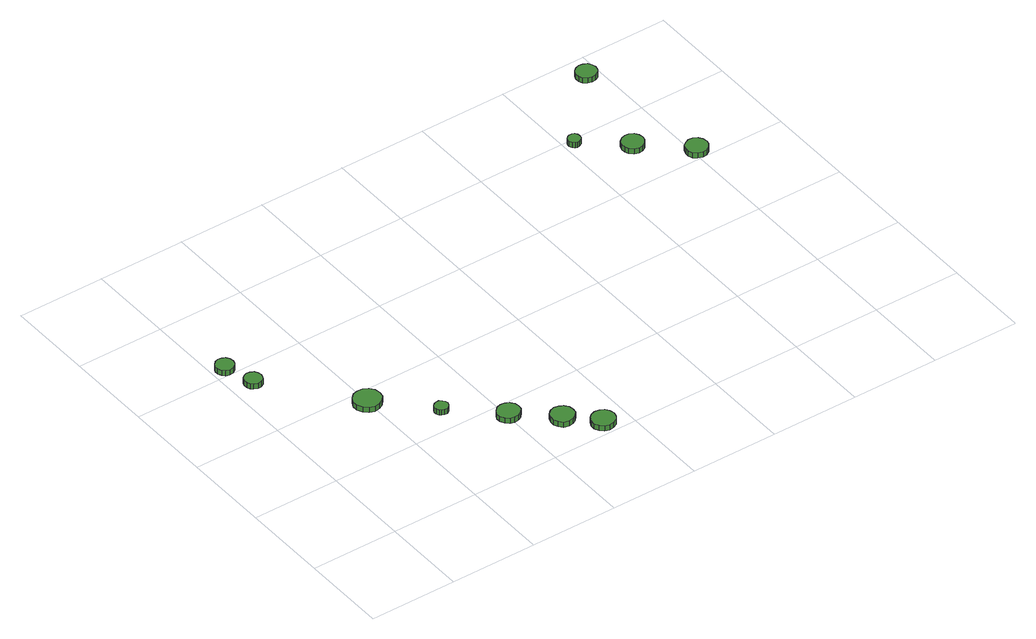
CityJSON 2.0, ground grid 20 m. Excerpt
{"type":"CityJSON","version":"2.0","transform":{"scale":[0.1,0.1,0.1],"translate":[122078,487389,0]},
"CityObjects":{
"tree1":{"type":"SolitaryVegetationObject","attributes":{"function":"something"},"geometry":[{"type":"MultiSurface","lod":"1","boundaries":[[[0,1,2,3,4,5,6,7,8,9,10,11,12,13,14]],[[15,16,17,18,19,20,21,22,23,24,25,26,27,28,29]],[[0,29,28,1]],[[1,28,27,2]],[[2,27,26,3]],[[3,26,25,4]],[[4,25,24,5]],[[5,24,23,6]],[[6,23,22,7]],[[7,22,21,8]],[[8,21,20,9]],[[9,20,19,10]],[[10,19,18,11]],[[11,18,17,12]],[[12,17,16,13]],[[13,16,15,14]],[[14,15,29,0]]]}]},
"tree2":{"type":"SolitaryVegetationObject","attributes":{"function":"something"},"geometry":[{"type":"MultiSurface","lod":"1","boundaries":[[[30,31,32,33,34,35,36,37,38,39,40,41,42,43,44]],[[45,46,47,48,49,50,51,52,53,54,55,56,57,58,59]],[[30,59,58,31]],[[31,58,57,32]],[[32,57,56,33]],[[33,56,55,34]],[[34,55,54,35]],[[35,54,53,36]],[[36,53,52,37]],[[37,52,51,38]],[[38,51,50,39]],[[39,50,49,40]],[[40,49,48,41]],[[41,48,47,42]],[[42,47,46,43]],[[43,46,45,44]],[[44,45,59,30]]]}]},
"tree3":{"type":"SolitaryVegetationObject","attributes":{"function":"something"},"geometry":[{"type":"MultiSurface","lod":"1","boundaries":[[[60,61,62,63,64,65,66,67,68,69,70,71,72,73,74]],[[75,76,77,78,79,80,81,82,83,84,85,86,87,88,89]],[[60,89,88,61]],[[61,88,87,62]],[[62,87,86,63]],[[63,86,85,64]],[[64,85,84,65]],[[65,84,83,66]],[[66,83,82,67]],[[67,82,81,68]],[[68,81,80,69]],[[69,80,79,70]],[[70,79,78,71]],[[71,78,77,72]],[[72,77,76,73]],[[73,76,75,74]],[[74,75,89,60]]]}]},
"tree4":{"type":"SolitaryVegetationObject","attributes":{"function":"something"},"geometry":[{"type":"MultiSurface","lod":"1","boundaries":[[[90,91,92,93,94,95,96,97,98,99,100,101,102,103,104]],[[105,106,107,108,109,110,111,112,113,114,115,116,117,118,119]],[[90,119,118,91]],[[91,118,117,92]],[[92,117,116,93]],[[93,116,115,94]],[[94,115,114,95]],[[95,114,113,96]],[[96,113,112,97]],[[97,112,111,98]],[[98,111,110,99]],[[99,110,109,100]],[[100,109,108,101]],[[101,108,107,102]],[[102,107,106,103]],[[103,106,105,104]],[[104,105,119,90]]]}]},
"tree5":{"type":"SolitaryVegetationObject","attributes":{"function":"something"},"geometry":[{"type":"MultiSurface","lod":"1","boundaries":[[[120,121,122,123,124,125,126,127,128,129,130,131,132,133,134]],[[135,136,137,138,139,140,141,142,143,144,145,146,147,148,149]],[[120,149,148,121]],[[121,148,147,122]],[[122,147,146,123]],[[123,146,145,124]],[[124,145,144,125]],[[125,144,143,126]],[[126,143,142,127]],[[127,142,141,128]],[[128,141,140,129]],[[129,140,139,130]],[[130,139,138,131]],[[131,138,137,132]],[[132,137,136,133]],[[133,136,135,134]],[[134,135,149,120]]]}]},
"tree6":{"type":"SolitaryVegetationObject","attributes":{"function":"something"},"geometry":[{"type":"MultiSurface","lod":"1","boundaries":[[[150,151,152,153,154,155,156,157,158,159,160,161,162,163,164]],[[165,166,167,168,169,170,171,172,173,174,175,176,177,178,179]],[[150,179,178,151]],[[151,178,177,152]],[[152,177,176,153]],[[153,176,175,154]],[[154,175,174,155]],[[155,174,173,156]],[[156,173,172,157]],[[157,172,171,158]],[[158,171,170,159]],[[159,170,169,160]],[[160,169,168,161]],[[161,168,167,162]],[[162,167,166,163]],[[163,166,165,164]],[[164,165,179,150]]]}]},
"tree7":{"type":"SolitaryVegetationObject","attributes":{"function":"something"},"geometry":[{"type":"MultiSurface","lod":"1","boundaries":[[[180,181,182,183,184,185,186,187,188,189,190,191,192,193,194]],[[195,196,197,198,199,200,201,202,203,204,205,206,207,208,209]],[[180,209,208,181]],[[181,208,207,182]],[[182,207,206,183]],[[183,206,205,184]],[[184,205,204,185]],[[185,204,203,186]],[[186,203,202,187]],[[187,202,201,188]],[[188,201,200,189]],[[189,200,199,190]],[[190,199,198,191]],[[191,198,197,192]],[[192,197,196,193]],[[193,196,195,194]],[[194,195,209,180]]]}]},
"tree8":{"type":"SolitaryVegetationObject","attributes":{"function":"something"},"geometry":[{"type":"MultiSurface","lod":"1","boundaries":[[[210,211,212,213,214,215,216,217,218,219,220,221,222,223,224]],[[225,226,227,228,229,230,231,232,233,234,235,236,237,238,239]],[[210,239,238,211]],[[211,238,237,212]],[[212,237,236,213]],[[213,236,235,214]],[[214,235,234,215]],[[215,234,233,216]],[[216,233,232,217]],[[217,232,231,218]],[[218,231,230,219]],[[219,230,229,220]],[[220,229,228,221]],[[221,228,227,222]],[[222,227,226,223]],[[223,226,225,224]],[[224,225,239,210]]]}]},
"tree9":{"type":"SolitaryVegetationObject","attributes":{"function":"something"},"geometry":[{"type":"MultiSurface","lod":"1","boundaries":[[[240,241,242,243,244,245,246,247,248,249,250,251,252,253,254]],[[255,256,257,258,259,260,261,262,263,264,265,266,267,268,269]],[[240,269,268,241]],[[241,268,267,242]],[[242,267,266,243]],[[243,266,265,244]],[[244,265,264,245]],[[245,264,263,246]],[[246,263,262,247]],[[247,262,261,248]],[[248,261,260,249]],[[249,260,259,250]],[[250,259,258,251]],[[251,258,257,252]],[[252,257,256,253]],[[253,256,255,254]],[[254,255,269,240]]]}]},
"tree10":{"type":"SolitaryVegetationObject","attributes":{"function":"something"},"geometry":[{"type":"MultiSurface","lod":"1","boundaries":[[[270,271,272,273,274,275,276,277,278,279,280,281,282,283,284]],[[285,286,287,288,289,290,291,292,293,294,295,296,297,298,299]],[[270,299,298,271]],[[271,298,297,272]],[[272,297,296,273]],[[273,296,295,274]],[[274,295,294,275]],[[275,294,293,276]],[[276,293,292,277]],[[277,292,291,278]],[[278,291,290,279]],[[279,290,289,280]],[[280,289,288,281]],[[281,288,287,282]],[[282,287,286,283]],[[283,286,285,284]],[[284,285,299,270]]]}]},
"tree11":{"type":"SolitaryVegetationObject","attributes":{"function":"something"},"geometry":[{"type":"MultiSurface","lod":"1","boundaries":[[[300,301,302,303,304,305,306,307,308,309,310,311,312,313,314]],[[315,316,317,318,319,320,321,322,323,324,325,326,327,328,329]],[[300,329,328,301]],[[301,328,327,302]],[[302,327,326,303]],[[303,326,325,304]],[[304,325,324,305]],[[305,324,323,306]],[[306,323,322,307]],[[307,322,321,308]],[[308,321,320,309]],[[309,320,319,310]],[[310,319,318,311]],[[311,318,317,312]],[[312,317,316,313]],[[313,316,315,314]],[[314,315,329,300]]]}]}
},
"vertices":[
[66,545,20],[64,553,20],[60,560,20],[52,564,20],[44,565,20],[36,562,20],[30,557,20],[27,549,20],[27,541,20],[30,533,20],[36,528,20],[44,525,20],[52,526,20],[60,530,20],[64,537,20],[64,537,7],[60,530,7],[52,526,7],[44,525,7],[36,528,7],[30,533,7],[27,541,7],[27,549,7],[30,557,7],[36,562,7],[44,565,7],[52,564,7],[60,560,7],[64,553,7],[66,545,7],
[49,617,17],[47,626,17],[42,633,17],[35,637,17],[26,638,17],[18,635,17],[12,629,17],[8,622,17],[8,613,17],[12,605,17],[18,599,17],[26,597,17],[35,598,17],[42,602,17],[47,609,17],[47,609,4],[42,602,4],[35,598,4],[26,597,4],[18,599,4],[12,605,4],[8,613,4],[8,622,4],[12,629,4],[18,635,4],[26,638,4],[35,637,4],[42,633,4],[47,626,4],[49,617,4],
[224,357,21],[222,369,21],[214,380,21],[203,386,21],[190,387,21],[178,384,21],[169,375,21],[163,363,21],[163,351,21],[169,339,21],[178,330,21],[190,326,21],[203,328,21],[214,334,21],[222,344,21],[222,344,8],[214,334,8],[203,328,8],[190,326,8],[178,330,8],[169,339,8],[163,351,8],[163,363,8],[169,375,8],[178,384,8],[190,387,8],[203,386,8],[214,380,8],[222,369,8],[224,357,8],
[319,255,16],[317,261,16],[313,266,16],[308,270,16],[301,270,16],[295,268,16],[291,264,16],[288,258,16],[288,252,16],[291,246,16],[295,242,16],[301,240,16],[308,240,16],[313,243,16],[317,249,16],[317,249,3],[313,243,3],[308,240,3],[301,240,3],[295,242,3],[291,246,3],[288,252,3],[288,258,3],[291,264,3],[295,268,3],[301,270,3],[308,270,3],[313,266,3],[317,261,3],[319,255,3],
[429,163,15],[427,173,15],[420,182,15],[411,187,15],[401,188,15],[391,185,15],[383,178,15],[378,168,15],[378,158,15],[383,148,15],[391,141,15],[401,138,15],[411,139,15],[420,144,15],[427,153,15],[427,153,2],[420,144,2],[411,139,2],[401,138,2],[391,141,2],[383,148,2],[378,158,2],[378,168,2],[383,178,2],[391,185,2],[401,188,2],[411,187,2],[420,182,2],[427,173,2],[429,163,2],
[511,90,15],[509,101,15],[502,110,15],[493,115,15],[482,117,15],[471,113,15],[463,106,15],[459,96,15],[459,85,15],[463,75,15],[471,67,15],[482,64,15],[493,65,15],[502,71,15],[509,79,15],[509,79,2],[502,71,2],[493,65,2],[482,64,2],[471,67,2],[463,75,2],[459,85,2],[459,96,2],[463,106,2],[471,113,2],[482,117,2],[493,115,2],[502,110,2],[509,101,2],[511,90,2],
[571,33,14],[568,44,14],[562,53,14],[552,58,14],[541,59,14],[531,56,14],[523,49,14],[518,39,14],[518,28,14],[523,17,14],[531,10,14],[541,7,14],[552,8,14],[562,13,14],[568,22,14],[568,22,1],[562,13,1],[552,8,1],[541,7,1],[531,10,1],[523,17,1],[518,28,1],[518,39,1],[523,49,1],[531,56,1],[541,59,1],[552,58,1],[562,53,1],[568,44,1],[571,33,1],
[1031,779,24],[1030,785,24],[1027,790,24],[1021,793,24],[1015,793,24],[1010,791,24],[1005,787,24],[1003,782,24],[1003,776,24],[1005,770,24],[1010,766,24],[1015,764,24],[1021,765,24],[1027,768,24],[1030,773,24],[1030,773,11],[1027,768,11],[1021,765,11],[1015,764,11],[1010,766,11],[1005,770,11],[1003,776,11],[1003,782,11],[1005,787,11],[1010,791,11],[1015,793,11],[1021,793,11],[1027,790,11],[1030,785,11],[1031,779,11],
[1131,701,24],[1129,711,24],[1123,720,24],[1114,725,24],[1104,726,24],[1094,723,24],[1086,716,24],[1082,706,24],[1082,696,24],[1086,687,24],[1094,680,24],[1104,677,24],[1114,678,24],[1123,683,24],[1129,691,24],[1129,691,11],[1123,683,11],[1114,678,11],[1104,677,11],[1094,680,11],[1086,687,11],[1082,696,11],[1082,706,11],[1086,716,11],[1094,723,11],[1104,726,11],[1114,725,11],[1123,720,11],[1129,711,11],[1131,701,11],
[1227,615,24],[1225,625,24],[1219,633,24],[1210,639,24],[1200,640,24],[1190,636,24],[1182,630,24],[1178,620,24],[1178,610,24],[1182,600,24],[1190,594,24],[1200,590,24],[1210,592,24],[1219,597,24],[1225,605,24],[1225,605,11],[1219,597,11],[1210,592,11],[1200,590,11],[1190,594,11],[1182,600,11],[1178,610,11],[1178,620,11],[1182,630,11],[1190,636,11],[1200,640,11],[1210,639,11],[1219,633,11],[1225,625,11],[1227,615,11],
[1186,937,25],[1184,946,25],[1179,954,25],[1170,959,25],[1161,960,25],[1151,957,25],[1144,951,25],[1140,942,25],[1140,932,25],[1144,923,25],[1151,917,25],[1161,914,25],[1170,915,25],[1179,920,25],[1184,927,25],[1184,927,12],[1179,920,12],[1170,915,12],[1161,914,12],[1151,917,12],[1144,923,12],[1140,932,12],[1140,942,12],[1144,951,12],[1151,957,12],[1161,960,12],[1170,959,12],[1179,954,12],[1184,946,12],[1186,937,12]
]}
